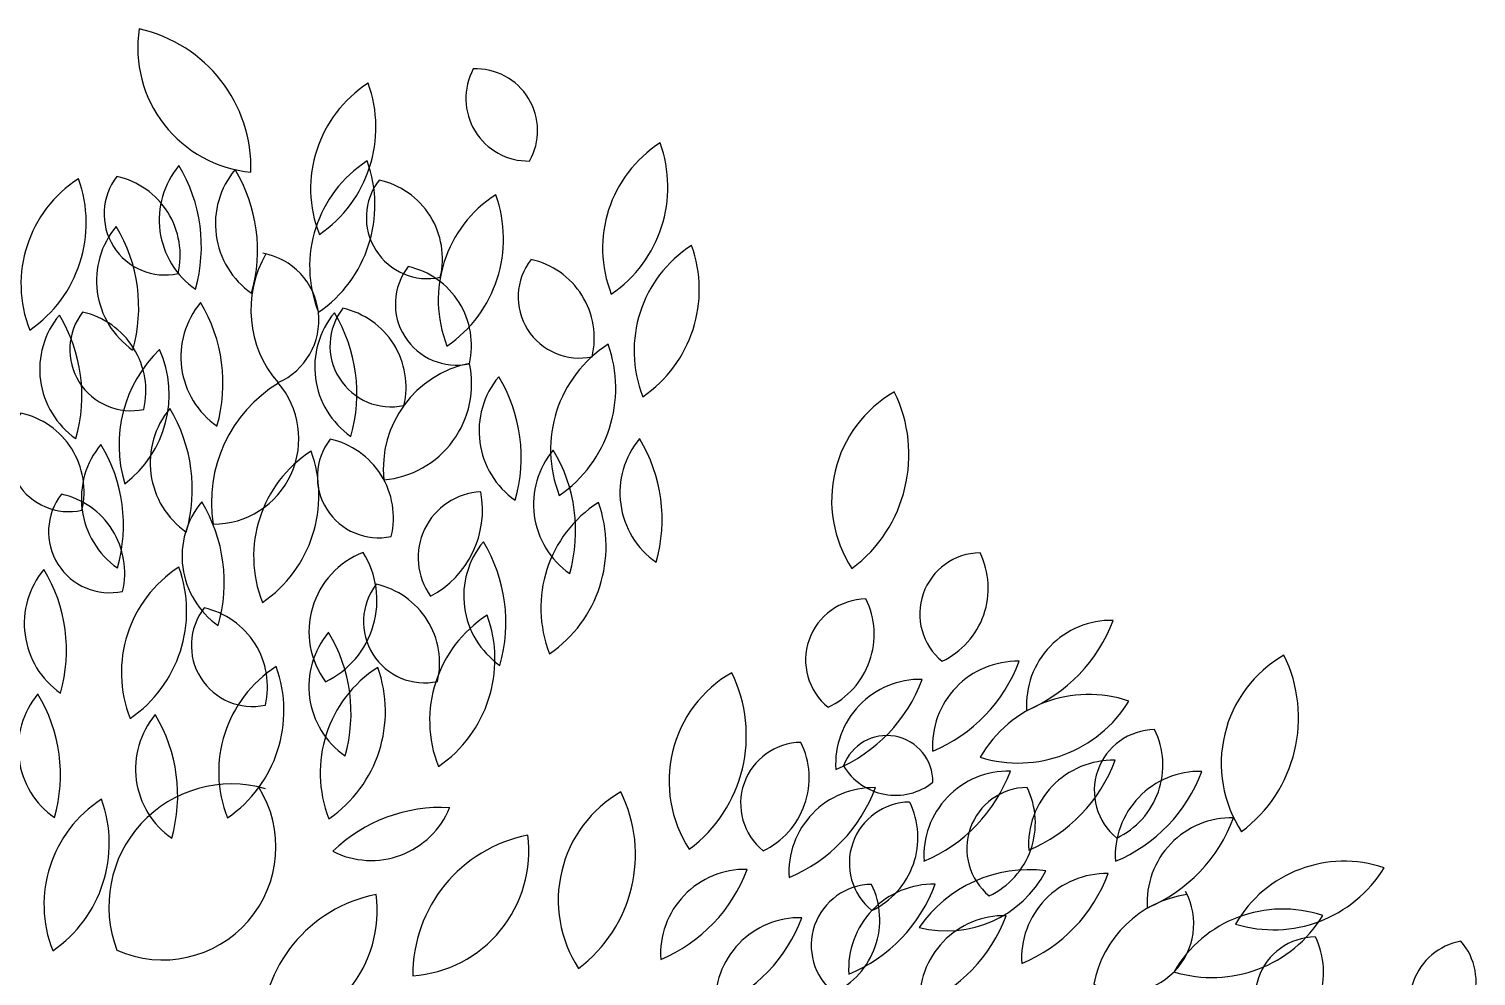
# Model space of a CAD drawing. Header units: millimetres. Extents: x 11966 to 133335, y 1756 to 88592.
# Drawn here: x 115497 to 117892, y 52620 to 54188 of the extents above; entities that cross this region are included whole.
import ezdxf

# ---------------------------------------------------------------- set-up
doc = ezdxf.new("R2010")
doc.units = ezdxf.units.MM

# ---------------------------------------------------------------- blocks, each defined once
blk = doc.blocks.new('A$C74456AAD')
at = {"color": 66, "linetype": 'Continuous'}
for centre, radius, start, end in [((2.872, 4.9539), 0.207, 171.3398, 264.5004), ((2.6169, 4.7551), 0.2354, 358.2313, 77.6088), ((3.3116, 4.8699), 0.1036, 151.8898, 270.9541), ((3.2246, 4.8168), 0.1021, 330.379, 92.4649), ((3.1586, 4.7207), 0.2075, 122.7665, 201.5097), ((2.8438, 4.8222), 0.2153, 304.4389, 19.8373), ((3.6418, 4.6219), 0.2075, 122.7665, 201.5097), ((3.327, 4.7234), 0.2153, 304.4389, 19.8373), ((3.157, 4.5919), 0.2075, 122.7665, 201.5097), ((2.8422, 4.6934), 0.2153, 304.4389, 19.8373), ((2.8407, 4.6689), 0.1402, 140.1886, 235.0264), ((2.5123, 4.6251), 0.258, 344.0211, 31.194), ((2.9337, 4.6623), 0.1402, 140.1886, 235.0264), ((2.6053, 4.6184), 0.258, 344.0211, 31.194), ((2.6792, 4.5625), 0.2075, 122.7665, 201.5097), ((2.3644, 4.664), 0.2153, 304.4389, 19.8373), ((2.7104, 4.6788), 0.1012, 142.2033, 282.1281), ((2.6016, 4.6103), 0.1336, 346.7912, 77.5402), ((3.1445, 4.6728), 0.1012, 142.2033, 282.1281), ((3.0357, 4.6043), 0.1336, 346.7912, 77.5402), ((3.3698, 4.5361), 0.2075, 122.7665, 201.5097), ((3.055, 4.6375), 0.2153, 304.4389, 19.8373), ((2.7369, 4.5682), 0.1402, 140.1886, 235.0264), ((2.4086, 4.5243), 0.258, 344.0211, 31.194), ((3.6939, 4.452), 0.2075, 122.7665, 201.5097), ((3.3791, 4.5535), 0.2153, 304.4389, 19.8373), ((3.0366, 4.52), 0.1844, 149.87, 220.8458), ((2.852, 4.5027), 0.1127, 293.573, 79.8151), ((3.3958, 4.5413), 0.1012, 142.2033, 282.1281), ((3.287, 4.4729), 0.1336, 346.7912, 77.5402), ((3.1925, 4.5295), 0.1012, 142.2033, 282.1281), ((3.0837, 4.461), 0.1336, 346.7912, 77.5402), ((2.8765, 4.4422), 0.1402, 140.1886, 235.0264), ((2.5481, 4.3983), 0.258, 344.0211, 31.194), ((2.6429, 4.4215), 0.1402, 140.1886, 235.0264), ((2.3145, 4.3777), 0.258, 344.0211, 31.194), ((2.6537, 4.4541), 0.1012, 142.2033, 282.1281), ((2.5449, 4.3856), 0.1336, 346.7912, 77.5402), ((3.0981, 4.4252), 0.1402, 140.1886, 235.0264), ((3.0843, 4.4605), 0.1012, 142.2033, 282.1281), ((2.7697, 4.3814), 0.258, 344.0211, 31.194), ((2.9755, 4.392), 0.1336, 346.7912, 77.5402), ((3.5557, 4.2885), 0.2075, 122.7665, 201.5097), ((3.2408, 4.39), 0.2153, 304.4389, 19.8373), ((2.8545, 4.296), 0.2205, 134.1393, 196.871), ((2.5324, 4.3793), 0.1845, 307.0325, 23.9777), ((3.2488, 4.2573), 0.1774, 101.3059, 186.1366), ((3.058, 4.3973), 0.1596, 275.1553, 12.2872), ((3.3701, 4.3194), 0.1402, 140.1886, 235.0264), ((3.0417, 4.2756), 0.258, 344.0211, 31.194), ((3.0179, 4.2012), 0.231, 121.3181, 189.0098), ((2.7899, 4.3067), 0.1417, 269.9441, 40.8458), ((4.0204, 4.2046), 0.207, 119.9112, 213.0719), ((3.7059, 4.2801), 0.2354, 306.8028, 26.1803), ((2.5514, 4.287), 0.1012, 142.2033, 282.1281), ((2.4426, 4.2186), 0.1336, 346.7912, 77.5402), ((2.8257, 4.2667), 0.1402, 140.1886, 235.0264), ((2.4973, 4.2228), 0.258, 344.0211, 31.194), ((2.7118, 4.2074), 0.1402, 140.1886, 235.0264), ((2.3834, 4.1635), 0.258, 344.0211, 31.194), ((3.0634, 4.2437), 0.1012, 142.2033, 282.1281), ((2.9546, 4.1753), 0.1336, 346.7912, 77.5402), ((3.4602, 4.198), 0.1402, 140.1886, 235.0264), ((3.1318, 4.1542), 0.258, 344.0211, 31.194), ((3.6032, 4.2168), 0.1402, 140.1886, 235.0264), ((3.2748, 4.173), 0.258, 344.0211, 31.194), ((3.0643, 4.1115), 0.2075, 122.7665, 201.5097), ((2.7495, 4.2129), 0.2153, 304.4389, 19.8373), ((3.2381, 4.1096), 0.1091, 92.8394, 215.7308), ((3.074, 4.1886), 0.1616, 297.8986, 10.6717), ((2.6186, 4.1527), 0.1012, 142.2033, 282.1281), ((2.5098, 4.0843), 0.1336, 346.7912, 77.5402), ((2.8785, 4.1122), 0.1402, 140.1886, 235.0264), ((2.5502, 4.0683), 0.258, 344.0211, 31.194), ((3.5396, 4.0265), 0.2075, 122.7665, 201.5097), ((3.2248, 4.128), 0.2153, 304.4389, 19.8373), ((3.3447, 4.0461), 0.1402, 140.1886, 235.0264), ((3.0163, 4.0023), 0.258, 344.0211, 31.194), ((3.089, 3.9873), 0.1406, 111.1811, 216.3662), ((2.9109, 4.0391), 0.1499, 295.6409, 31.9064), ((4.0604, 4.0164), 0.1012, 90.7747, 230.6995), ((2.6174, 4.0003), 0.1402, 140.1886, 235.0264), ((2.289, 3.9564), 0.258, 344.0211, 31.194), ((2.8454, 3.9193), 0.2075, 122.7665, 201.5097), ((2.5306, 4.0208), 0.2153, 304.4389, 19.8373), ((3.1398, 4.0035), 0.1012, 142.2033, 282.1281), ((3.031, 3.935), 0.1336, 346.7912, 77.5402), ((2.8549, 3.9643), 0.1012, 142.2033, 282.1281), ((2.7461, 3.8958), 0.1336, 346.7912, 77.5402), ((3.8715, 3.9401), 0.1012, 90.7747, 230.6995), ((3.7502, 3.9825), 0.1336, 295.3626, 26.1116), ((3.3556, 3.8399), 0.2075, 122.7665, 201.5097), ((3.0408, 3.9413), 0.2153, 304.4389, 19.8373), ((3.0884, 3.8962), 0.1402, 140.1886, 235.0264), ((2.76, 3.8523), 0.258, 344.0211, 31.194), ((4.6652, 3.7688), 0.207, 119.9112, 213.0719), ((4.3507, 3.8444), 0.2354, 306.8028, 26.1803), ((3.7513, 3.7397), 0.207, 119.9112, 213.0719), ((3.4368, 3.8152), 0.2354, 306.8028, 26.1803), ((3.9602, 3.7679), 0.1402, 88.76, 183.5979), ((3.7212, 3.9973), 0.258, 292.5925, 339.7654), ((4.2391, 3.6756), 0.2075, 71.3379, 150.0811), ((4.1221, 3.9849), 0.2153, 253.0103, 328.4087), ((3.9047, 3.7389), 0.0762, 359.1006, 160.0457), ((4.3493, 3.7237), 0.1012, 90.7747, 230.6995), ((4.228, 3.7661), 0.1336, 295.3626, 26.1116), ((3.764, 3.7025), 0.1012, 90.7747, 230.6995), ((3.6426, 3.7449), 0.1336, 295.3626, 26.1116), ((3.9189, 3.8159), 0.0998, 210.7555, 308.3908), ((4.2795, 3.634), 0.1402, 88.76, 183.5979), ((4.0404, 3.8633), 0.258, 292.5925, 339.7654), ((4.1062, 3.616), 0.1402, 88.76, 183.5979), ((3.8671, 3.8454), 0.258, 292.5925, 339.7654), ((4.4229, 3.6156), 0.1402, 88.76, 183.5979), ((4.1839, 3.845), 0.258, 292.5925, 339.7654), ((3.5679, 3.5424), 0.207, 119.9112, 213.0719), ((3.2533, 3.6179), 0.2354, 306.8028, 26.1803), ((3.8828, 3.5886), 0.1402, 88.76, 183.5979), ((3.6438, 3.818), 0.258, 292.5925, 339.7654), ((4.1383, 3.6279), 0.1012, 90.7747, 230.6995), ((4.017, 3.6703), 0.1336, 295.3626, 26.1116), ((3.9439, 3.6037), 0.1012, 90.7747, 230.6995), ((3.8226, 3.6461), 0.1336, 295.3626, 26.1116), ((4.4757, 3.5388), 0.1402, 88.76, 183.5979), ((4.2367, 3.7682), 0.258, 292.5925, 339.7654), ((3.6704, 3.4533), 0.1402, 88.76, 183.5979), ((3.4314, 3.6827), 0.258, 292.5925, 339.7654), ((4.1399, 3.3723), 0.2205, 82.7107, 145.4424), ((4.6616, 3.3994), 0.2075, 71.3379, 150.0811), ((4.5446, 3.7088), 0.2153, 253.0103, 328.4087), ((3.8808, 3.4675), 0.1012, 90.7747, 230.6995), ((3.7595, 3.5099), 0.1336, 295.3626, 26.1116), ((3.9817, 3.4287), 0.1402, 88.76, 183.5979), ((3.7427, 3.658), 0.258, 292.5925, 339.7654), ((4.0042, 3.6761), 0.1845, 255.604, 332.5491), ((4.2679, 3.4463), 0.1402, 88.76, 183.5979), ((4.0289, 3.6757), 0.258, 292.5925, 339.7654), ((4.3, 3.5032), 0.1127, 242.1444, 28.3865), ((4.4286, 3.3696), 0.1844, 98.4414, 169.4173), ((4.5599, 3.3203), 0.2075, 71.3379, 150.0811), ((3.7609, 3.3733), 0.1402, 88.76, 183.5979), ((3.5219, 3.6027), 0.258, 292.5925, 339.7654), ((4.0991, 3.3766), 0.1402, 88.76, 183.5979), ((3.86, 3.606), 0.258, 292.5925, 339.7654), ((4.4429, 3.6297), 0.2153, 253.0103, 328.4087), ((4.6153, 3.3805), 0.1012, 90.7747, 230.6995), ((4.494, 3.4229), 0.1336, 295.3626, 26.1116), ((4.8736, 3.3728), 0.1036, 100.4612, 219.5256), ((4.7779, 3.4076), 0.1021, 278.9504, 41.0363)]:
    blk.add_arc(centre, radius, start, end, dxfattribs=at)
at = {"color": 62, "linetype": 'Continuous'}
for centre, radius, start, end in [((3.939, 4.0588), 0.1336, 295.3626, 26.1116), ((4.2761, 3.8656), 0.1402, 88.76, 183.5979), ((4.0371, 4.095), 0.258, 292.5925, 339.7654), ((3.0064, 3.7548), 0.2075, 122.7665, 201.5097), ((2.6916, 3.8562), 0.2153, 304.4389, 19.8373), ((3.1744, 3.7534), 0.2075, 122.7665, 201.5097), ((2.8596, 3.8549), 0.2153, 304.4389, 19.8373), ((4.1205, 3.7978), 0.1402, 88.76, 183.5979), ((3.8815, 4.0272), 0.258, 292.5925, 339.7654), ((2.6074, 3.7941), 0.1402, 140.1886, 235.0264), ((2.279, 3.7502), 0.258, 344.0211, 31.194), ((2.8015, 3.7599), 0.1402, 140.1886, 235.0264), ((2.4731, 3.716), 0.258, 344.0211, 31.194), ((2.8201, 3.5319), 0.203, 73.9616, 200.7943), ((2.7067, 3.6306), 0.187, 245.8947, 32.0424), ((2.7173, 3.535), 0.2075, 122.7665, 201.5097), ((2.4025, 3.6364), 0.2153, 304.4389, 19.8373), ((3.1672, 3.438), 0.258, 86.8782, 134.0511), ((3.0513, 3.7484), 0.1402, 243.0457, 337.8836), ((3.3557, 3.4191), 0.2354, 101.0885, 180.466), ((3.1051, 3.6236), 0.207, 274.1969, 7.3576), ((3.1048, 3.3209), 0.2354, 101.0885, 180.466), ((2.8542, 3.5254), 0.207, 274.1969, 7.3576)]:
    blk.add_arc(centre, radius, start, end, dxfattribs=at)

msp = doc.modelspace()

# ---------------------------------------------------------------- block references
at = {"xscale": 1000, "yscale": 1000, "zscale": 1000}
msp.add_blockref('A$C74456AAD', (113012.4, 49202.8, 0), dxfattribs=at)

doc.saveas('drawing.dxf')
